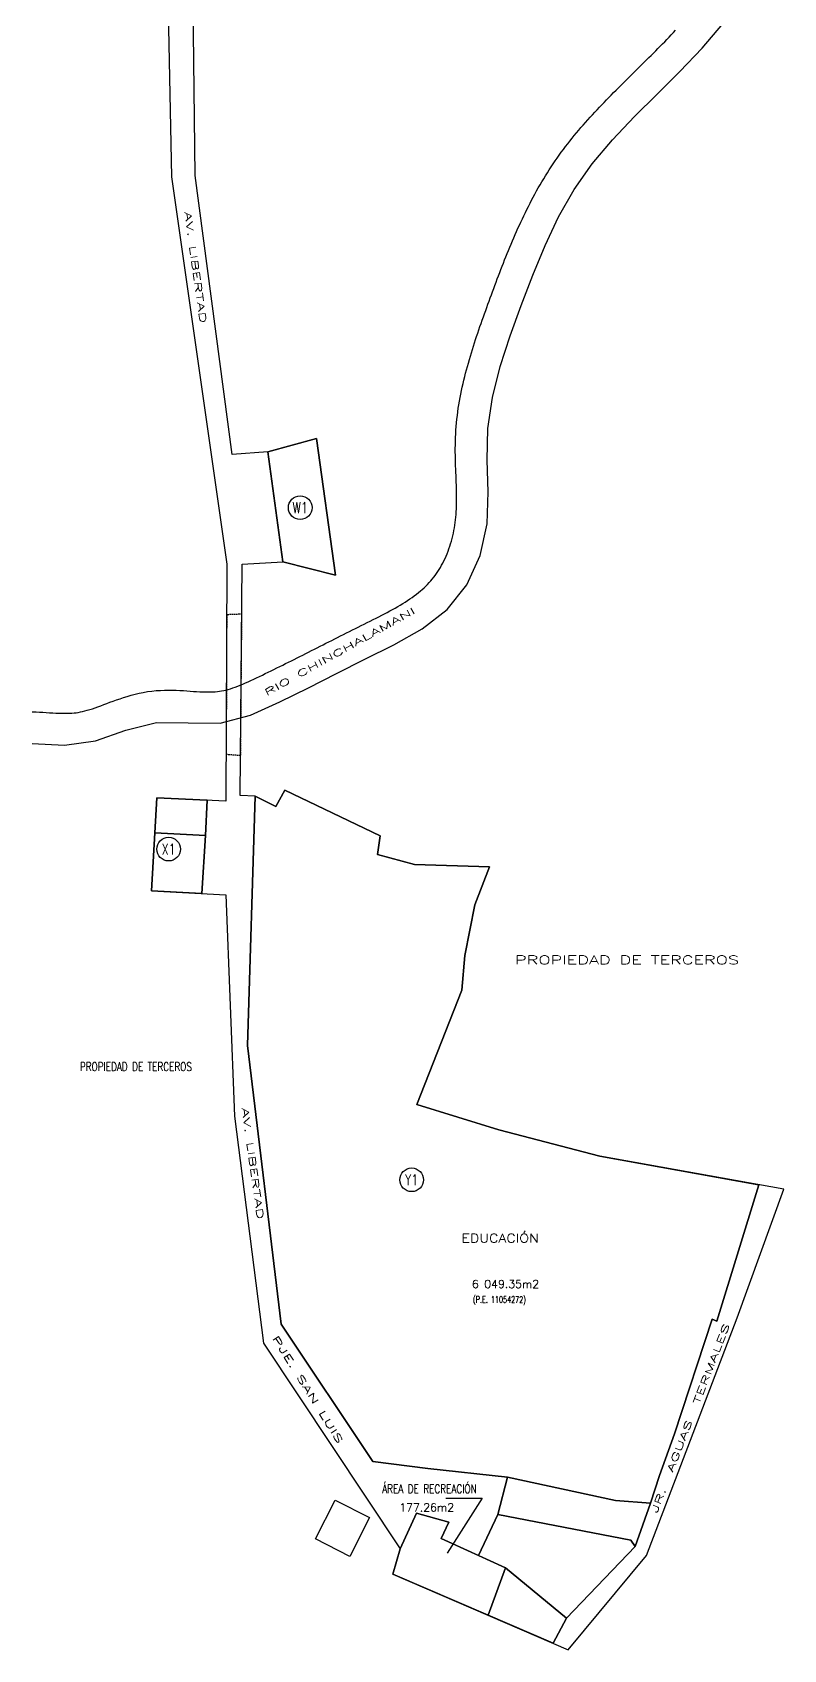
# Model space of a CAD drawing. Extents: x 425265 to 425664, y 8434748 to 8436646.
# Drawn here: x 425351.3 to 425481.7, y 8434748.4 to 8435028.8 of the extents above; entities that cross this region are included whole.
import ezdxf
from ezdxf.enums import TextEntityAlignment as Align

# ---------------------------------------------------------------- set-up
doc = ezdxf.new("R2010")
doc.units = 0
doc.header["$MEASUREMENT"] = 0
doc.linetypes.add('HIDDEN', pattern=[0.375, 0.25, -0.125])
doc.layers.add('RASTER', color=7, linetype='CONTINUOUS')
doc.styles.add('ROMAND', font='romand.shx')
doc.styles.add('ROMANS', font='romans.shx')

msp = doc.modelspace()

# ---------------------------------------------------------------- linework, layer by layer
at = {"layer": 'RASTER'}
msp.add_lwpolyline([(425373.24, 8435115.65), (425375.48, 8435003.74), (425385.09, 8434936.6), (425384.91, 8434895.5), (425372.91, 8434896.11), (425372.01, 8434879.93), (425384.92, 8434879.28), (425386.41, 8434840.86), (425391.41, 8434801.54), (425415.13, 8434765.88), (425413.88, 8434761.5), (425444.29, 8434748.38), (425457.9, 8434764.7), (425473.6, 8434805.89), (425481.68, 8434828.23), (425449.78, 8434833.97), (425432.26, 8434838.51), (425418.03, 8434842.92), (425425.86, 8434862.73), (425426.34, 8434868.76), (425428.12, 8434877.53), (425430.65, 8434884.11), (425417.61, 8434884.52), (425411.19, 8434886.25), (425411.66, 8434889.51), (425395.15, 8434897.41), (425393.58, 8434894.61), (425389.98, 8434896.35), (425387.41, 8434896.47), (425387.75, 8434936.6), (425394.77, 8434936.98), (425403.93, 8434934.68), (425400.63, 8434958.4), (425392.2, 8434956.06), (425385.97, 8434955.64), (425379.59, 8435003.97), (425379, 8435053.58)], dxfattribs=at)
at = {"layer": 'RASTER', "color": 8}
for points in [[(425351.32, 8434905.5), (425356.88, 8434905.24), (425362.29, 8434905.95), (425367.54, 8434907.79), (425372.85, 8434909.15), (425378.38, 8434909.1), (425383.9, 8434909.03), (425389.2, 8434910.41), (425394.27, 8434912.73), (425399.21, 8434915.18), (425404.11, 8434917.65), (425409.03, 8434920.13), (425414.06, 8434922.64), (425418.95, 8434925.39), (425423.3, 8434928.73), (425426.71, 8434932.99), (425429.01, 8434938.08), (425430.21, 8434943.58), (425430.43, 8434949.14), (425430.24, 8434954.65), (425430.35, 8434960.11), (425431.16, 8434965.51), (425432.52, 8434970.86), (425434.25, 8434976.17), (425436.16, 8434981.46), (425438.14, 8434986.7), (425440.27, 8434991.84), (425442.64, 8434996.81), (425445.35, 8435001.56), (425448.47, 8435006.01), (425452, 8435010.19), (425455.79, 8435014.2), (425459.73, 8435018.12), (425463.69, 8435022.05), (425467.53, 8435026.08), (425471.12, 8435030.29)], [(425351.32, 8434911.01), (425351.96, 8434910.98), (425352.57, 8434910.95), (425353.17, 8434910.92), (425353.75, 8434910.88), (425354.32, 8434910.85), (425354.87, 8434910.81), (425355.4, 8434910.79), (425355.91, 8434910.76), (425356.4, 8434910.75), (425356.88, 8434910.74), (425357.33, 8434910.74), (425357.77, 8434910.75), (425358.18, 8434910.77), (425358.57, 8434910.8), (425358.94, 8434910.85), (425359.3, 8434910.9), (425359.67, 8434910.97), (425360.05, 8434911.05), (425360.45, 8434911.15), (425360.86, 8434911.27), (425361.3, 8434911.4), (425361.75, 8434911.54), (425362.22, 8434911.7), (425362.7, 8434911.87), (425363.2, 8434912.05), (425363.71, 8434912.24), (425364.25, 8434912.44), (425364.79, 8434912.65), (425365.36, 8434912.85), (425365.94, 8434913.06), (425366.54, 8434913.27), (425367.16, 8434913.48), (425367.8, 8434913.68), (425368.46, 8434913.87), (425369.14, 8434914.05), (425369.84, 8434914.22), (425370.56, 8434914.37), (425371.31, 8434914.5), (425372.07, 8434914.6), (425372.81, 8434914.67), (425373.54, 8434914.72), (425374.25, 8434914.75), (425374.95, 8434914.75), (425375.62, 8434914.75), (425376.28, 8434914.73), (425376.92, 8434914.7), (425377.54, 8434914.67), (425378.14, 8434914.63), (425378.72, 8434914.59), (425379.29, 8434914.55), (425379.83, 8434914.52), (425380.36, 8434914.49), (425380.86, 8434914.47), (425381.35, 8434914.45), (425381.81, 8434914.44), (425382.26, 8434914.45), (425382.68, 8434914.46), (425383.07, 8434914.48), (425383.45, 8434914.51), (425383.8, 8434914.56), (425384.16, 8434914.62), (425384.53, 8434914.69), (425384.9, 8434914.78), (425385.29, 8434914.88), (425385.69, 8434915), (425386.1, 8434915.13), (425386.52, 8434915.28), (425386.95, 8434915.44), (425387.4, 8434915.61), (425387.85, 8434915.8), (425388.31, 8434916), (425388.77, 8434916.21), (425389.25, 8434916.42), (425389.74, 8434916.65), (425390.23, 8434916.89), (425390.73, 8434917.13), (425391.24, 8434917.37), (425391.74, 8434917.62), (425392.25, 8434917.86), (425392.75, 8434918.11), (425393.25, 8434918.36), (425393.75, 8434918.6), (425394.26, 8434918.85), (425394.76, 8434919.1), (425395.26, 8434919.35), (425395.76, 8434919.6), (425396.26, 8434919.85), (425396.75, 8434920.1), (425397.25, 8434920.35), (425397.75, 8434920.6), (425398.25, 8434920.85), (425398.75, 8434921.1), (425399.25, 8434921.35), (425399.75, 8434921.61), (425400.25, 8434921.86), (425400.75, 8434922.11), (425401.25, 8434922.37), (425401.76, 8434922.62), (425402.26, 8434922.88), (425402.77, 8434923.13), (425403.27, 8434923.39), (425403.78, 8434923.64), (425404.29, 8434923.9), (425404.8, 8434924.16), (425405.31, 8434924.41), (425405.82, 8434924.67), (425406.33, 8434924.93), (425406.85, 8434925.19), (425407.37, 8434925.44), (425407.88, 8434925.7), (425408.4, 8434925.96), (425408.92, 8434926.22), (425409.44, 8434926.47), (425409.95, 8434926.73), (425410.45, 8434926.98), (425410.95, 8434927.23), (425411.45, 8434927.48), (425411.94, 8434927.73), (425412.42, 8434927.99), (425412.9, 8434928.24), (425413.37, 8434928.49), (425413.83, 8434928.75), (425414.28, 8434929), (425414.73, 8434929.26), (425415.17, 8434929.52), (425415.6, 8434929.78), (425416.01, 8434930.04), (425416.42, 8434930.31), (425416.82, 8434930.58), (425417.21, 8434930.85), (425417.58, 8434931.12), (425417.95, 8434931.39), (425418.3, 8434931.67), (425418.65, 8434931.95), (425418.98, 8434932.23), (425419.29, 8434932.52), (425419.6, 8434932.81), (425419.9, 8434933.1), (425420.18, 8434933.4), (425420.45, 8434933.7), (425420.71, 8434934), (425420.96, 8434934.32), (425421.21, 8434934.64), (425421.45, 8434934.97), (425421.68, 8434935.32), (425421.91, 8434935.67), (425422.12, 8434936.04), (425422.34, 8434936.41), (425422.54, 8434936.8), (425422.74, 8434937.19), (425422.93, 8434937.59), (425423.11, 8434938), (425423.28, 8434938.42), (425423.45, 8434938.84), (425423.61, 8434939.27), (425423.76, 8434939.71), (425423.9, 8434940.15), (425424.03, 8434940.59), (425424.15, 8434941.04), (425424.26, 8434941.5), (425424.37, 8434941.96), (425424.47, 8434942.42), (425424.55, 8434942.88), (425424.63, 8434943.34), (425424.7, 8434943.81), (425424.76, 8434944.27), (425424.81, 8434944.74), (425424.85, 8434945.21), (425424.88, 8434945.69), (425424.91, 8434946.17), (425424.93, 8434946.66), (425424.94, 8434947.16), (425424.94, 8434947.67), (425424.94, 8434948.18), (425424.94, 8434948.7), (425424.93, 8434949.22), (425424.92, 8434949.75), (425424.9, 8434950.29), (425424.88, 8434950.84), (425424.86, 8434951.39), (425424.84, 8434951.95), (425424.82, 8434952.52), (425424.79, 8434953.09), (425424.77, 8434953.67), (425424.75, 8434954.26), (425424.74, 8434954.86), (425424.72, 8434955.46), (425424.71, 8434956.07), (425424.71, 8434956.68), (425424.72, 8434957.31), (425424.73, 8434957.94), (425424.75, 8434958.57), (425424.78, 8434959.21), (425424.82, 8434959.85), (425424.86, 8434960.49), (425424.92, 8434961.13), (425424.99, 8434961.76), (425425.06, 8434962.39), (425425.14, 8434963.01), (425425.23, 8434963.63), (425425.33, 8434964.25), (425425.44, 8434964.87), (425425.55, 8434965.49), (425425.67, 8434966.1), (425425.79, 8434966.71), (425425.92, 8434967.31), (425426.06, 8434967.92), (425426.2, 8434968.52), (425426.34, 8434969.12), (425426.49, 8434969.71), (425426.65, 8434970.3), (425426.81, 8434970.89), (425426.98, 8434971.48), (425427.15, 8434972.07), (425427.32, 8434972.65), (425427.49, 8434973.23), (425427.67, 8434973.81), (425427.85, 8434974.38), (425428.04, 8434974.96), (425428.22, 8434975.53), (425428.41, 8434976.1), (425428.6, 8434976.66), (425428.8, 8434977.23), (425428.99, 8434977.79), (425429.19, 8434978.35), (425429.38, 8434978.91), (425429.58, 8434979.46), (425429.78, 8434980.02), (425429.98, 8434980.57), (425430.18, 8434981.12), (425430.38, 8434981.66), (425430.57, 8434982.21), (425430.77, 8434982.76), (425430.97, 8434983.3), (425431.18, 8434983.85), (425431.38, 8434984.4), (425431.58, 8434984.95), (425431.79, 8434985.5), (425431.99, 8434986.05), (425432.2, 8434986.6), (425432.41, 8434987.15), (425432.62, 8434987.7), (425432.84, 8434988.25), (425433.05, 8434988.8), (425433.27, 8434989.35), (425433.49, 8434989.9), (425433.71, 8434990.45), (425433.94, 8434991), (425434.16, 8434991.55), (425434.39, 8434992.1), (425434.62, 8434992.65), (425434.86, 8434993.2), (425435.1, 8434993.75), (425435.34, 8434994.3), (425435.58, 8434994.84), (425435.83, 8434995.39), (425436.08, 8434995.93), (425436.34, 8434996.48), (425436.6, 8434997.02), (425436.86, 8434997.56), (425437.13, 8434998.1), (425437.4, 8434998.64), (425437.67, 8434999.18), (425437.95, 8434999.71), (425438.23, 8435000.25), (425438.52, 8435000.78), (425438.81, 8435001.31), (425439.11, 8435001.84), (425439.41, 8435002.37), (425439.72, 8435002.9), (425440.04, 8435003.42), (425440.35, 8435003.94), (425440.68, 8435004.46), (425441.01, 8435004.98), (425441.34, 8435005.49), (425441.68, 8435006), (425442.03, 8435006.51), (425442.38, 8435007.02), (425442.74, 8435007.52), (425443.1, 8435008.02), (425443.46, 8435008.51), (425443.83, 8435009), (425444.21, 8435009.48), (425444.58, 8435009.96), (425444.96, 8435010.44), (425445.35, 8435010.91), (425445.73, 8435011.37), (425446.12, 8435011.83), (425446.51, 8435012.29), (425446.91, 8435012.75), (425447.3, 8435013.2), (425447.7, 8435013.64), (425448.1, 8435014.09), (425448.5, 8435014.53), (425448.91, 8435014.96), (425449.31, 8435015.4), (425449.72, 8435015.83), (425450.13, 8435016.26), (425450.53, 8435016.68), (425450.94, 8435017.11), (425451.35, 8435017.53), (425451.76, 8435017.95), (425452.18, 8435018.36), (425452.59, 8435018.78), (425453, 8435019.19), (425453.41, 8435019.6), (425453.82, 8435020.01), (425454.23, 8435020.41), (425454.64, 8435020.82), (425455.05, 8435021.23), (425455.46, 8435021.63), (425455.87, 8435022.03), (425456.28, 8435022.43), (425456.68, 8435022.83), (425457.09, 8435023.23), (425457.49, 8435023.63), (425457.89, 8435024.03), (425458.29, 8435024.43), (425458.69, 8435024.82), (425459.09, 8435025.22), (425459.48, 8435025.62), (425459.87, 8435026.01), (425460.26, 8435026.41), (425460.65, 8435026.8), (425461.04, 8435027.2), (425461.42, 8435027.6), (425461.8, 8435027.99), (425462.17, 8435028.39), (425462.55, 8435028.79), (425462.92, 8435029.19)], [(425423.05, 8434774.65), (425429.38, 8434774.65), (425423.28, 8434765.12)]]:
    msp.add_lwpolyline(points, dxfattribs=at)
at = {"layer": 'RASTER'}
for points in [[(425400.63, 8434958.4), (425392.2, 8434956.06), (425394.77, 8434936.98), (425403.93, 8434934.68)], [(425400.63, 8434958.4), (425403.93, 8434934.68), (425394.77, 8434936.98), (425392.2, 8434956.06)], [(425381.65, 8434895.67), (425381.36, 8434889.57), (425380.74, 8434879.49), (425372.01, 8434879.93), (425372.57, 8434890.02), (425372.91, 8434896.11)], [(425381.65, 8434895.67), (425372.91, 8434896.11), (425372.57, 8434890.02), (425381.36, 8434889.57)], [(425449.78, 8434833.97), (425432.26, 8434838.51), (425418.03, 8434842.92), (425425.86, 8434862.73), (425426.34, 8434868.76), (425428.12, 8434877.53), (425430.65, 8434884.11), (425417.61, 8434884.52), (425411.19, 8434886.25), (425411.66, 8434889.51), (425395.15, 8434897.41), (425393.58, 8434894.61), (425389.98, 8434896.35), (425388.65, 8434853.12), (425394.52, 8434804.83), (425410.39, 8434781.03), (425419.92, 8434779.81), (425433.74, 8434778.31), (425452.5, 8434774.25), (425458.58, 8434773.78), (425460.12, 8434778.59), (425462.76, 8434785.82), (425469.26, 8434805.69), (425470.1, 8434805.35), (425477.39, 8434829)], [(425430.65, 8434884.11), (425428.12, 8434877.53), (425426.34, 8434868.76), (425425.86, 8434862.73), (425418.03, 8434842.92), (425432.26, 8434838.51), (425449.78, 8434833.97), (425477.39, 8434829), (425470.1, 8434805.35), (425469.26, 8434805.69), (425462.76, 8434785.82), (425460.12, 8434778.59), (425458.58, 8434773.78), (425455.89, 8434766.25), (425444.01, 8434753.87), (425441.66, 8434749.52), (425430.41, 8434754.37), (425413.88, 8434761.5), (425415.13, 8434765.88), (425417.99, 8434772.05), (425423.58, 8434770.51), (425422.28, 8434767.64), (425428.75, 8434764.71), (425432.07, 8434771.82), (425433.74, 8434778.31), (425419.92, 8434779.81), (425410.39, 8434781.03), (425394.52, 8434804.83), (425388.65, 8434853.12), (425389.98, 8434896.35), (425393.58, 8434894.61), (425395.15, 8434897.41), (425411.66, 8434889.51), (425411.19, 8434886.25), (425417.61, 8434884.52)], [(425381.36, 8434889.57), (425372.57, 8434890.02), (425372.01, 8434879.93), (425380.74, 8434879.49)], [(425433.74, 8434778.31), (425432.07, 8434771.82), (425455.15, 8434767.38), (425455.89, 8434766.25), (425458.58, 8434773.78), (425452.5, 8434774.25)], [(425403.89, 8434774.28), (425409.81, 8434771.27), (425406.39, 8434764.56), (425400.47, 8434767.58)], [(425433.44, 8434762.58), (425422.28, 8434767.64), (425423.58, 8434770.51), (425417.99, 8434772.05), (425415.13, 8434765.88), (425413.88, 8434761.5), (425430.41, 8434754.37)], [(425455.89, 8434766.25), (425455.15, 8434767.38), (425432.07, 8434771.82), (425428.75, 8434764.71), (425433.44, 8434762.58), (425444.01, 8434753.87)], [(425433.44, 8434762.58), (425430.41, 8434754.37), (425441.66, 8434749.52), (425444.01, 8434753.87)]]:
    msp.add_lwpolyline(points, close=True, dxfattribs=at)
at = {"layer": 'RASTER', "linetype": 'HIDDEN'}
msp.add_lwpolyline([(425385.05, 8434927.83), (425384.95, 8434903.65), (425387.47, 8434903.46), (425387.68, 8434927.93)], close=True, dxfattribs=at)
at = {"layer": 'RASTER'}
for centre in [(425397.8, 8434946.4), (425374.97, 8434887.19), (425417.14, 8434829.85)]:
    msp.add_circle(centre, 2.05, dxfattribs=at)

# ---------------------------------------------------------------- texts
at = {"layer": 'RASTER', "style": 'ROMAND', "width": 2}
for s, rotation, p in [('AV. LIBERTAD', 277.9798, (425377.72, 8434997.7)), ('RIO CHINCHALAMANI', 29.1705, (425391.96, 8434913.71)), ('AV. LIBERTAD', 277.9798, (425387.65, 8434842.3)), ('JR.  AGUAS  TERMALES', 68.8316, (425459.68, 8434771.94)), ('PJE. SAN LUIS', 301.9086, (425392.9, 8434802.4))]:
    msp.add_text(s, height=1.125, rotation=rotation, dxfattribs=at).set_placement(p)
at = {"layer": 'RASTER', "style": 'ROMAND'}
for s, height, width, p in [('W1', 1.875, 0.75, (425397.8, 8434946.4)), ('X1', 1.875, 0.75, (425374.97, 8434887.19)), ('PROPIEDAD DE TERCEROS', 1.5, 1.5, (425454.51, 8434867.98)), ('PROPIEDAD DE TERCEROS', 1.5, 0.75, (425369.29, 8434849.48)), ('Y1', 1.875, 0.75, (425417.14, 8434829.85)), ('EDUCACIÓN', 1.5, 1.2, (425432.49, 8434819.99)), ('ÁREA DE RECREACIÓN', 1.5, 0.75, (425420.22, 8434776.53))]:
    msp.add_text(s, height=height, dxfattribs=dict(at, width=width)).set_placement(p, align=Align.MIDDLE)
at = {"layer": 'RASTER', "style": 'ROMANS'}
for s, p in [('6 049.35m2', (425433.42, 8434811.78)), ('177.26m2', (425419.74, 8434773.05))]:
    msp.add_text(s, height=1.387, dxfattribs=at).set_placement(p, align=Align.MIDDLE_CENTER)
at = {"layer": 'RASTER', "color": 0, "style": 'ROMANS', "width": 0.65}
msp.add_text('(P.E. 11054272)', height=1.125, rotation=359.7703, dxfattribs=at).set_placement((425427.77, 8434808.55))

doc.saveas('drawing.dxf')
